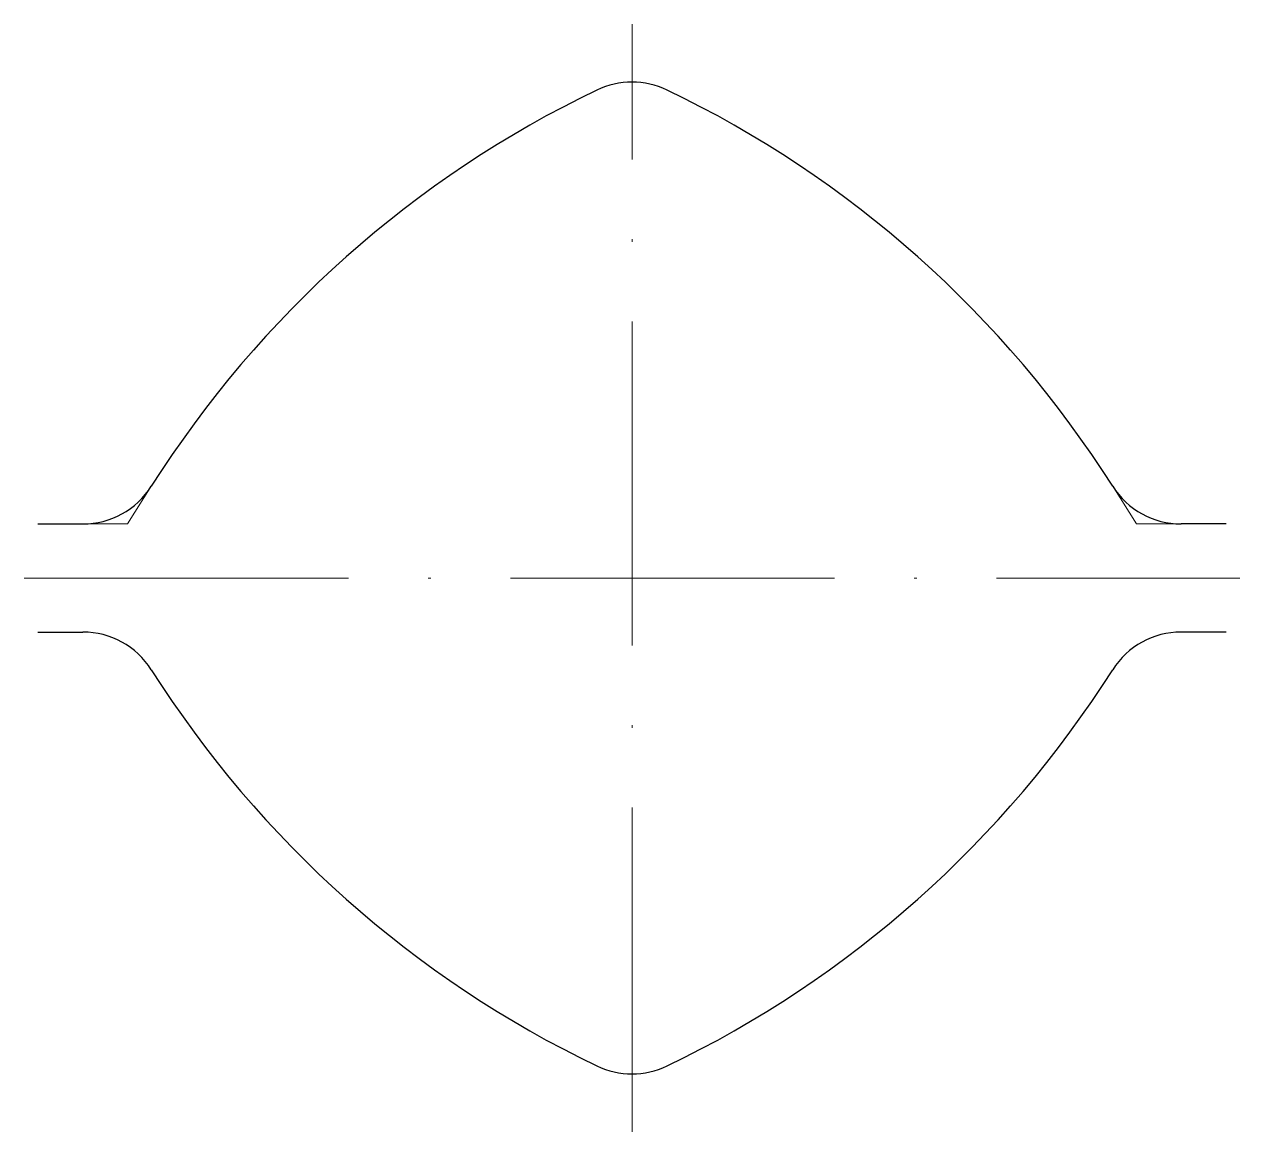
# Model space of a CAD drawing. Header units: millimetres. Extents: x -22.5 to 22.5, y -20.5 to 20.5.
import ezdxf

# ---------------------------------------------------------------- set-up
doc = ezdxf.new("R2010")
doc.units = ezdxf.units.MM
doc.linetypes.add('ACAD_ISO02W100', pattern=[15, 12, -3])
doc.linetypes.add('ACAD_ISO10W100', pattern=[18, 12, -2.95, 0.1, -2.95])
doc.layers.get('0').update_dxf_attribs({"lineweight": 25, "true_color": 0x000000})
doc.layers.add('s', color=7, linetype='ACAD_ISO02W100', lineweight=13, true_color=0x000000)
doc.layers.add('sp', color=7, linetype='ACAD_ISO10W100', lineweight=13, true_color=0x000000)

msp = doc.modelspace()

# ---------------------------------------------------------------- linework, layer by layer
for p, q in [((-22, 2), (-20.332, 2)), ((22, 2), (20.332, 2)), ((-22, -2), (-20.332, -2)), ((22, -2), (20.332, -2))]:
    msp.add_line(p, q)
for centre, radius, start, end in [((16, -18), 40, 115.622, 147.664), ((0, 15.362), 3, 64.378, 115.622), ((-16, -18), 40, 32.336, 64.378), ((-20.332, 5), 3, 270, 327.664), ((20.332, 5), 3, 212.336, 270), ((-20.332, -5), 3, 32.336, 90), ((20.332, -5), 3, 90, 147.664), ((16, 18), 40, 212.336, 244.378), ((-16, 18), 40, 295.622, 327.664), ((0, -15.362), 3, 244.378, 295.622)]:
    msp.add_arc(centre, radius, start, end)
at = {"layer": 's'}
for p, q in [((-18.68, 2), (-17.797, 3.395)), ((17.797, 3.395), (18.68, 2)), ((-20.332, 2), (-18.68, 2)), ((18.68, 2), (20.332, 2))]:
    msp.add_line(p, q, dxfattribs=at)
at = {"layer": 'sp'}
for p, q in [((0, -20.5), (0, 20.5)), ((-22.5, 0), (22.5, 0))]:
    msp.add_line(p, q, dxfattribs=at)

doc.saveas('drawing.dxf')
